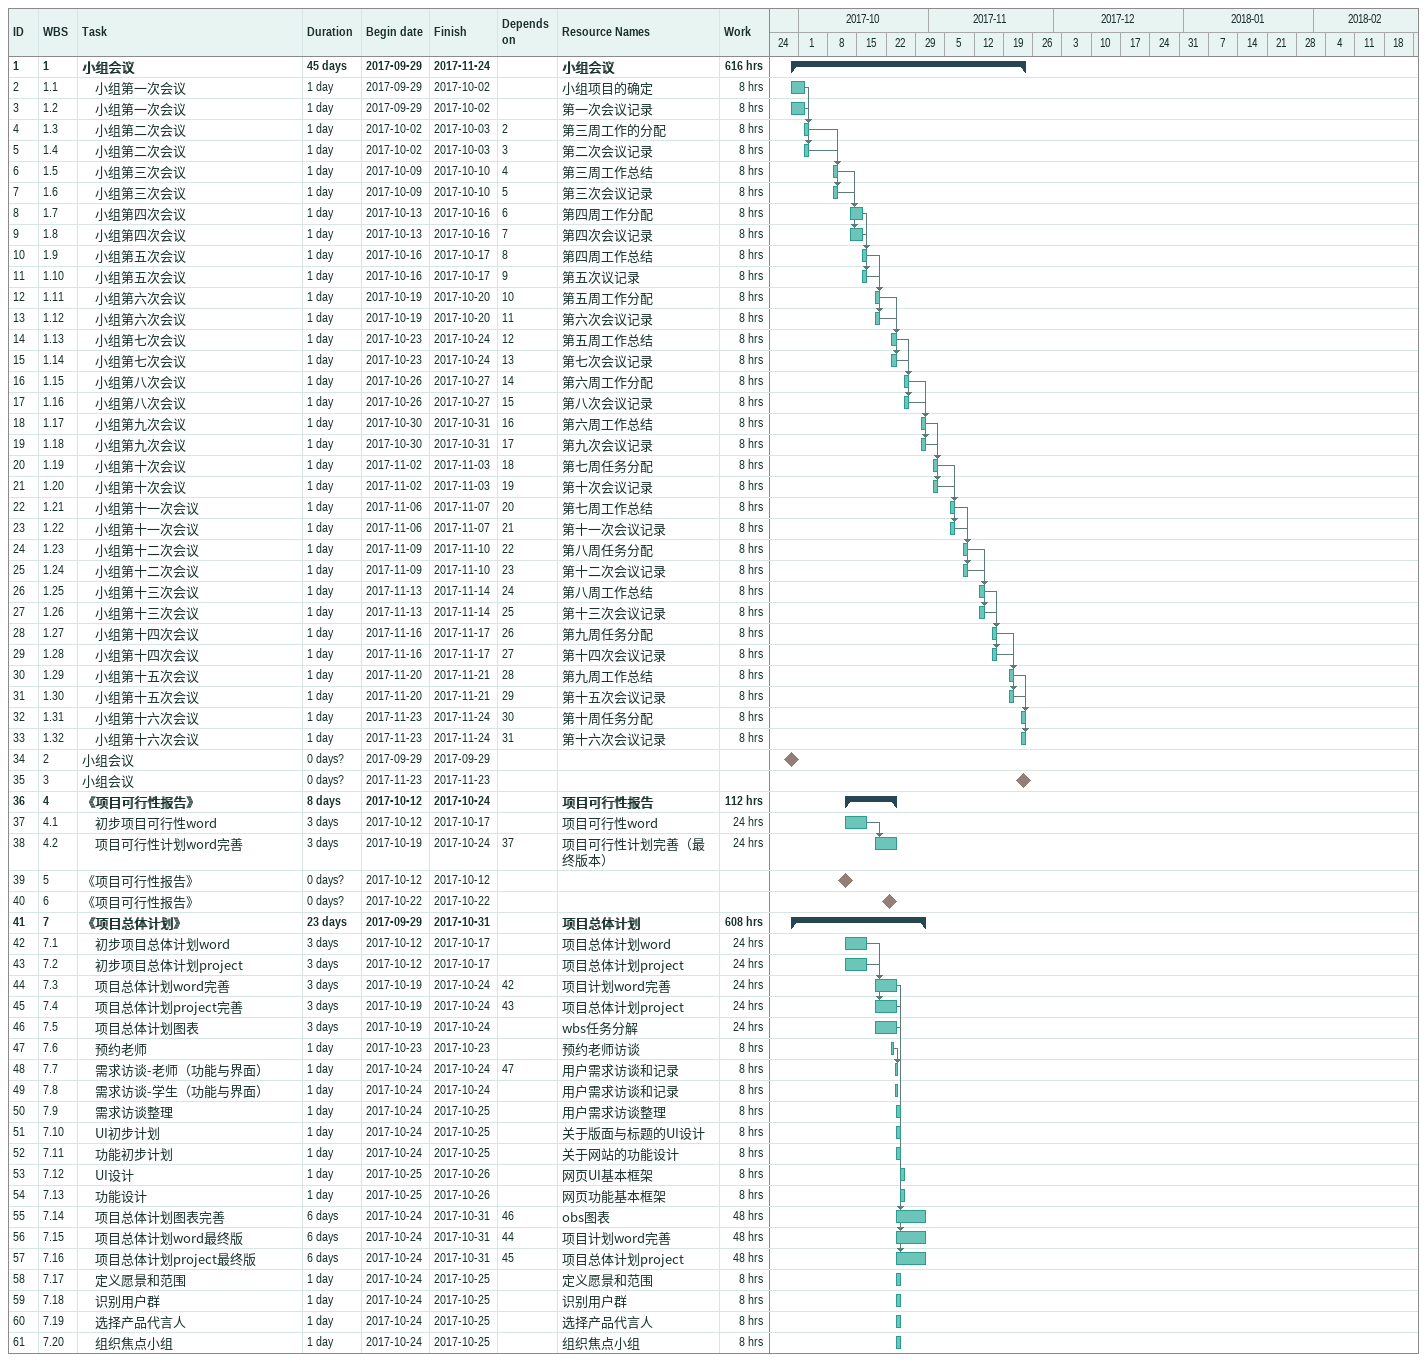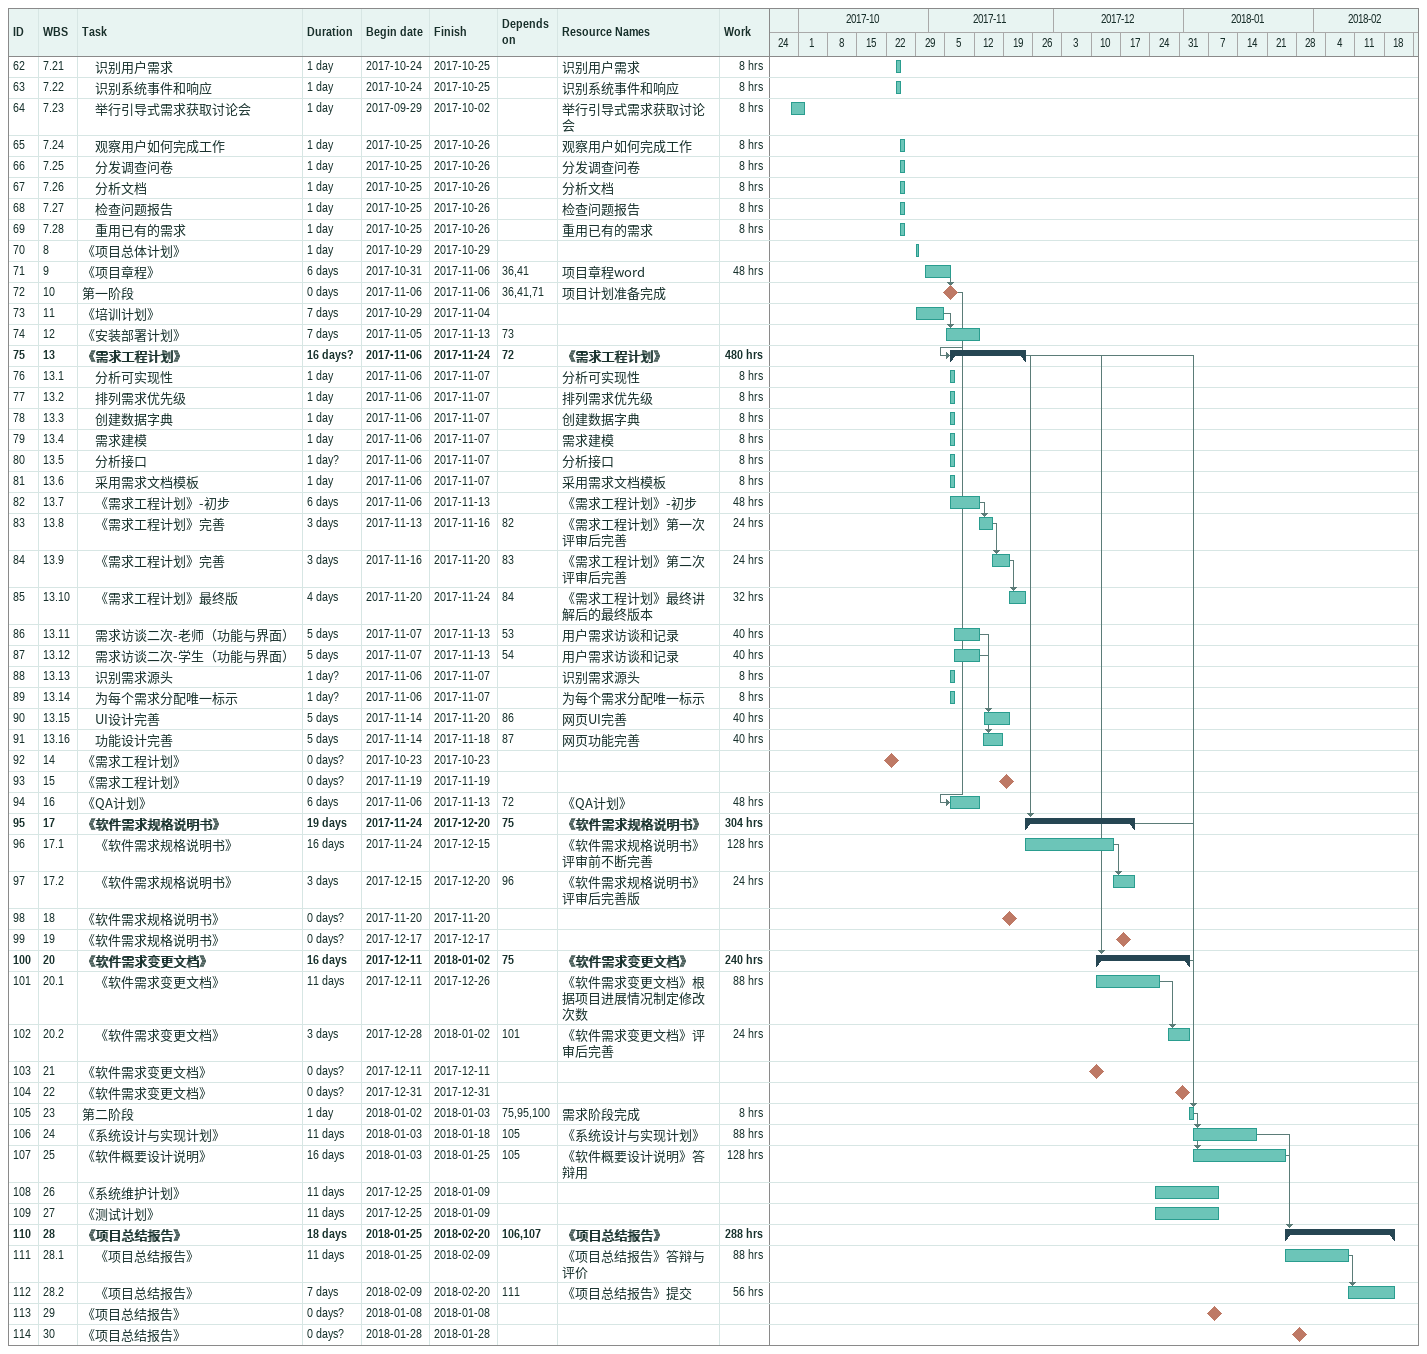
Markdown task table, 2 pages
| ID | WBS | Task | Duration | Start | Finish | Predecessors | Resources | Work (h) |
|---|---|---|---|---|---|---|---|---|
| 1 | 1 | **小组会议** | 45d | 2017-09-29 | 2017-11-24 |  | 小组会议 | 616 |
| 2 | 1.1 | 小组第一次会议 | 1d | 2017-09-29 | 2017-10-02 |  | 小组项目的确定 | 8 |
| 3 | 1.2 | 小组第一次会议 | 1d | 2017-09-29 | 2017-10-02 |  | 第一次会议记录 | 8 |
| 4 | 1.3 | 小组第二次会议 | 1d | 2017-10-02 | 2017-10-03 | 2 | 第三周工作的分配 | 8 |
| 5 | 1.4 | 小组第二次会议 | 1d | 2017-10-02 | 2017-10-03 | 3 | 第二次会议记录 | 8 |
| 6 | 1.5 | 小组第三次会议 | 1d | 2017-10-09 | 2017-10-10 | 4 | 第三周工作总结 | 8 |
| 7 | 1.6 | 小组第三次会议 | 1d | 2017-10-09 | 2017-10-10 | 5 | 第三次会议记录 | 8 |
| 8 | 1.7 | 小组第四次会议 | 1d | 2017-10-13 | 2017-10-16 | 6 | 第四周工作分配 | 8 |
| 9 | 1.8 | 小组第四次会议 | 1d | 2017-10-13 | 2017-10-16 | 7 | 第四次会议记录 | 8 |
| 10 | 1.9 | 小组第五次会议 | 1d | 2017-10-16 | 2017-10-17 | 8 | 第四周工作总结 | 8 |
| 11 | 1.10 | 小组第五次会议 | 1d | 2017-10-16 | 2017-10-17 | 9 | 第五次议记录 | 8 |
| 12 | 1.11 | 小组第六次会议 | 1d | 2017-10-19 | 2017-10-20 | 10 | 第五周工作分配 | 8 |
| 13 | 1.12 | 小组第六次会议 | 1d | 2017-10-19 | 2017-10-20 | 11 | 第六次会议记录 | 8 |
| 14 | 1.13 | 小组第七次会议 | 1d | 2017-10-23 | 2017-10-24 | 12 | 第五周工作总结 | 8 |
| 15 | 1.14 | 小组第七次会议 | 1d | 2017-10-23 | 2017-10-24 | 13 | 第七次会议记录 | 8 |
| 16 | 1.15 | 小组第八次会议 | 1d | 2017-10-26 | 2017-10-27 | 14 | 第六周工作分配 | 8 |
| 17 | 1.16 | 小组第八次会议 | 1d | 2017-10-26 | 2017-10-27 | 15 | 第八次会议记录 | 8 |
| 18 | 1.17 | 小组第九次会议 | 1d | 2017-10-30 | 2017-10-31 | 16 | 第六周工作总结 | 8 |
| 19 | 1.18 | 小组第九次会议 | 1d | 2017-10-30 | 2017-10-31 | 17 | 第九次会议记录 | 8 |
| 20 | 1.19 | 小组第十次会议 | 1d | 2017-11-02 | 2017-11-03 | 18 | 第七周任务分配 | 8 |
| 21 | 1.20 | 小组第十次会议 | 1d | 2017-11-02 | 2017-11-03 | 19 | 第十次会议记录 | 8 |
| 22 | 1.21 | 小组第十一次会议 | 1d | 2017-11-06 | 2017-11-07 | 20 | 第七周工作总结 | 8 |
| 23 | 1.22 | 小组第十一次会议 | 1d | 2017-11-06 | 2017-11-07 | 21 | 第十一次会议记录 | 8 |
| 24 | 1.23 | 小组第十二次会议 | 1d | 2017-11-09 | 2017-11-10 | 22 | 第八周任务分配 | 8 |
| 25 | 1.24 | 小组第十二次会议 | 1d | 2017-11-09 | 2017-11-10 | 23 | 第十二次会议记录 | 8 |
| 26 | 1.25 | 小组第十三次会议 | 1d | 2017-11-13 | 2017-11-14 | 24 | 第八周工作总结 | 8 |
| 27 | 1.26 | 小组第十三次会议 | 1d | 2017-11-13 | 2017-11-14 | 25 | 第十三次会议记录 | 8 |
| 28 | 1.27 | 小组第十四次会议 | 1d | 2017-11-16 | 2017-11-17 | 26 | 第九周任务分配 | 8 |
| 29 | 1.28 | 小组第十四次会议 | 1d | 2017-11-16 | 2017-11-17 | 27 | 第十四次会议记录 | 8 |
| 30 | 1.29 | 小组第十五次会议 | 1d | 2017-11-20 | 2017-11-21 | 28 | 第九周工作总结 | 8 |
| 31 | 1.30 | 小组第十五次会议 | 1d | 2017-11-20 | 2017-11-21 | 29 | 第十五次会议记录 | 8 |
| 32 | 1.31 | 小组第十六次会议 | 1d | 2017-11-23 | 2017-11-24 | 30 | 第十周任务分配 | 8 |
| 33 | 1.32 | 小组第十六次会议 | 1d | 2017-11-23 | 2017-11-24 | 31 | 第十六次会议记录 | 8 |
| 34 | 2 | 小组会议 | 0d? | 2017-09-29 | 2017-09-29 |  |  |  |
| 35 | 3 | 小组会议 | 0d? | 2017-11-23 | 2017-11-23 |  |  |  |
| 36 | 4 | **《项目可行性报告》** | 8d | 2017-10-12 | 2017-10-24 |  | 项目可行性报告 | 112 |
| 37 | 4.1 | 初步项目可行性word | 3d | 2017-10-12 | 2017-10-17 |  | 项目可行性word | 24 |
| 38 | 4.2 | 项目可行性计划word完善 | 3d | 2017-10-19 | 2017-10-24 | 37 | 项目可行性计划完善（最终版本） | 24 |
| 39 | 5 | 《项目可行性报告》 | 0d? | 2017-10-12 | 2017-10-12 |  |  |  |
| 40 | 6 | 《项目可行性报告》 | 0d? | 2017-10-22 | 2017-10-22 |  |  |  |
| 41 | 7 | **《项目总体计划》** | 23d | 2017-09-29 | 2017-10-31 |  | 项目总体计划 | 608 |
| 42 | 7.1 | 初步项目总体计划word | 3d | 2017-10-12 | 2017-10-17 |  | 项目总体计划word | 24 |
| 43 | 7.2 | 初步项目总体计划project | 3d | 2017-10-12 | 2017-10-17 |  | 项目总体计划project | 24 |
| 44 | 7.3 | 项目总体计划word完善 | 3d | 2017-10-19 | 2017-10-24 | 42 | 项目计划word完善 | 24 |
| 45 | 7.4 | 项目总体计划project完善 | 3d | 2017-10-19 | 2017-10-24 | 43 | 项目总体计划project | 24 |
| 46 | 7.5 | 项目总体计划图表 | 3d | 2017-10-19 | 2017-10-24 |  | wbs任务分解 | 24 |
| 47 | 7.6 | 预约老师 | 1d | 2017-10-23 | 2017-10-23 |  | 预约老师访谈 | 8 |
| 48 | 7.7 | 需求访谈-老师（功能与界面） | 1d | 2017-10-24 | 2017-10-24 | 47 | 用户需求访谈和记录 | 8 |
| 49 | 7.8 | 需求访谈-学生（功能与界面） | 1d | 2017-10-24 | 2017-10-24 |  | 用户需求访谈和记录 | 8 |
| 50 | 7.9 | 需求访谈整理 | 1d | 2017-10-24 | 2017-10-25 |  | 用户需求访谈整理 | 8 |
| 51 | 7.10 | UI初步计划 | 1d | 2017-10-24 | 2017-10-25 |  | 关于版面与标题的UI设计 | 8 |
| 52 | 7.11 | 功能初步计划 | 1d | 2017-10-24 | 2017-10-25 |  | 关于网站的功能设计 | 8 |
| 53 | 7.12 | UI设计 | 1d | 2017-10-25 | 2017-10-26 |  | 网页UI基本框架 | 8 |
| 54 | 7.13 | 功能设计 | 1d | 2017-10-25 | 2017-10-26 |  | 网页功能基本框架 | 8 |
| 55 | 7.14 | 项目总体计划图表完善 | 6d | 2017-10-24 | 2017-10-31 | 46 | obs图表 | 48 |
| 56 | 7.15 | 项目总体计划word最终版 | 6d | 2017-10-24 | 2017-10-31 | 44 | 项目计划word完善 | 48 |
| 57 | 7.16 | 项目总体计划project最终版 | 6d | 2017-10-24 | 2017-10-31 | 45 | 项目总体计划project | 48 |
| 58 | 7.17 | 定义愿景和范围 | 1d | 2017-10-24 | 2017-10-25 |  | 定义愿景和范围 | 8 |
| 59 | 7.18 | 识别用户群 | 1d | 2017-10-24 | 2017-10-25 |  | 识别用户群 | 8 |
| 60 | 7.19 | 选择产品代言人 | 1d | 2017-10-24 | 2017-10-25 |  | 选择产品代言人 | 8 |
| 61 | 7.20 | 组织焦点小组 | 1d | 2017-10-24 | 2017-10-25 |  | 组织焦点小组 | 8 |
| 62 | 7.21 | 识别用户需求 | 1d | 2017-10-24 | 2017-10-25 |  | 识别用户需求 | 8 |
| 63 | 7.22 | 识别系统事件和响应 | 1d | 2017-10-24 | 2017-10-25 |  | 识别系统事件和响应 | 8 |
| 64 | 7.23 | 举行引导式需求获取讨论会 | 1d | 2017-09-29 | 2017-10-02 |  | 举行引导式需求获取讨论会 | 8 |
| 65 | 7.24 | 观察用户如何完成工作 | 1d | 2017-10-25 | 2017-10-26 |  | 观察用户如何完成工作 | 8 |
| 66 | 7.25 | 分发调查问卷 | 1d | 2017-10-25 | 2017-10-26 |  | 分发调查问卷 | 8 |
| 67 | 7.26 | 分析文档 | 1d | 2017-10-25 | 2017-10-26 |  | 分析文档 | 8 |
| 68 | 7.27 | 检查问题报告 | 1d | 2017-10-25 | 2017-10-26 |  | 检查问题报告 | 8 |
| 69 | 7.28 | 重用已有的需求 | 1d | 2017-10-25 | 2017-10-26 |  | 重用已有的需求 | 8 |
| 70 | 8 | 《项目总体计划》 | 1d | 2017-10-29 | 2017-10-29 |  |  |  |
| 71 | 9 | 《项目章程》 | 6d | 2017-10-31 | 2017-11-06 | 36, 41 | 项目章程word | 48 |
| 72 | 10 | 第一阶段 | 0d | 2017-11-06 | 2017-11-06 | 36, 41, 71 | 项目计划准备完成 |  |
| 73 | 11 | 《培训计划》 | 7d | 2017-10-29 | 2017-11-04 |  |  |  |
| 74 | 12 | 《安装部署计划》 | 7d | 2017-11-05 | 2017-11-13 | 73 |  |  |
| 75 | 13 | **《需求工程计划》** | 16d? | 2017-11-06 | 2017-11-24 | 72 | 《需求工程计划》 | 480 |
| 76 | 13.1 | 分析可实现性 | 1d | 2017-11-06 | 2017-11-07 |  | 分析可实现性 | 8 |
| 77 | 13.2 | 排列需求优先级 | 1d | 2017-11-06 | 2017-11-07 |  | 排列需求优先级 | 8 |
| 78 | 13.3 | 创建数据字典 | 1d | 2017-11-06 | 2017-11-07 |  | 创建数据字典 | 8 |
| 79 | 13.4 | 需求建模 | 1d | 2017-11-06 | 2017-11-07 |  | 需求建模 | 8 |
| 80 | 13.5 | 分析接口 | 1d? | 2017-11-06 | 2017-11-07 |  | 分析接口 | 8 |
| 81 | 13.6 | 采用需求文档模板 | 1d | 2017-11-06 | 2017-11-07 |  | 采用需求文档模板 | 8 |
| 82 | 13.7 | 《需求工程计划》-初步 | 6d | 2017-11-06 | 2017-11-13 |  | 《需求工程计划》-初步 | 48 |
| 83 | 13.8 | 《需求工程计划》完善 | 3d | 2017-11-13 | 2017-11-16 | 82 | 《需求工程计划》第一次评审后完善 | 24 |
| 84 | 13.9 | 《需求工程计划》完善 | 3d | 2017-11-16 | 2017-11-20 | 83 | 《需求工程计划》第二次评审后完善 | 24 |
| 85 | 13.10 | 《需求工程计划》最终版 | 4d | 2017-11-20 | 2017-11-24 | 84 | 《需求工程计划》最终讲解后的最终版本 | 32 |
| 86 | 13.11 | 需求访谈二次-老师（功能与界面） | 5d | 2017-11-07 | 2017-11-13 | 53 | 用户需求访谈和记录 | 40 |
| 87 | 13.12 | 需求访谈二次-学生（功能与界面） | 5d | 2017-11-07 | 2017-11-13 | 54 | 用户需求访谈和记录 | 40 |
| 88 | 13.13 | 识别需求源头 | 1d? | 2017-11-06 | 2017-11-07 |  | 识别需求源头 | 8 |
| 89 | 13.14 | 为每个需求分配唯一标示 | 1d? | 2017-11-06 | 2017-11-07 |  | 为每个需求分配唯一标示 | 8 |
| 90 | 13.15 | UI设计完善 | 5d | 2017-11-14 | 2017-11-20 | 86 | 网页UI完善 | 40 |
| 91 | 13.16 | 功能设计完善 | 5d | 2017-11-14 | 2017-11-18 | 87 | 网页功能完善 | 40 |
| 92 | 14 | 《需求工程计划》 | 0d? | 2017-10-23 | 2017-10-23 |  |  |  |
| 93 | 15 | 《需求工程计划》 | 0d? | 2017-11-19 | 2017-11-19 |  |  |  |
| 94 | 16 | 《QA计划》 | 6d | 2017-11-06 | 2017-11-13 | 72 | 《QA计划》 | 48 |
| 95 | 17 | **《软件需求规格说明书》** | 19d | 2017-11-24 | 2017-12-20 | 75 | 《软件需求规格说明书》 | 304 |
| 96 | 17.1 | 《软件需求规格说明书》 | 16d | 2017-11-24 | 2017-12-15 |  | 《软件需求规格说明书》评审前不断完善 | 128 |
| 97 | 17.2 | 《软件需求规格说明书》 | 3d | 2017-12-15 | 2017-12-20 | 96 | 《软件需求规格说明书》评审后完善版 | 24 |
| 98 | 18 | 《软件需求规格说明书》 | 0d? | 2017-11-20 | 2017-11-20 |  |  |  |
| 99 | 19 | 《软件需求规格说明书》 | 0d? | 2017-12-17 | 2017-12-17 |  |  |  |
| 100 | 20 | **《软件需求变更文档》** | 16d | 2017-12-11 | 2018-01-02 | 75 | 《软件需求变更文档》 | 240 |
| 101 | 20.1 | 《软件需求变更文档》 | 11d | 2017-12-11 | 2017-12-26 |  | 《软件需求变更文档》根据项目进展情况制定修改次数 | 88 |
| 102 | 20.2 | 《软件需求变更文档》 | 3d | 2017-12-28 | 2018-01-02 | 101 | 《软件需求变更文档》评审后完善 | 24 |
| 103 | 21 | 《软件需求变更文档》 | 0d? | 2017-12-11 | 2017-12-11 |  |  |  |
| 104 | 22 | 《软件需求变更文档》 | 0d? | 2017-12-31 | 2017-12-31 |  |  |  |
| 105 | 23 | 第二阶段 | 1d | 2018-01-02 | 2018-01-03 | 75, 95, 100 | 需求阶段完成 | 8 |
| 106 | 24 | 《系统设计与实现计划》 | 11d | 2018-01-03 | 2018-01-18 | 105 | 《系统设计与实现计划》 | 88 |
| 107 | 25 | 《软件概要设计说明》 | 16d | 2018-01-03 | 2018-01-25 | 105 | 《软件概要设计说明》答辩用 | 128 |
| 108 | 26 | 《系统维护计划》 | 11d | 2017-12-25 | 2018-01-09 |  |  |  |
| 109 | 27 | 《测试计划》 | 11d | 2017-12-25 | 2018-01-09 |  |  |  |
| 110 | 28 | **《项目总结报告》** | 18d | 2018-01-25 | 2018-02-20 | 106, 107 | 《项目总结报告》 | 288 |
| 111 | 28.1 | 《项目总结报告》 | 11d | 2018-01-25 | 2018-02-09 |  | 《项目总结报告》答辩与评价 | 88 |
| 112 | 28.2 | 《项目总结报告》 | 7d | 2018-02-09 | 2018-02-20 | 111 | 《项目总结报告》提交 | 56 |
| 113 | 29 | 《项目总结报告》 | 0d? | 2018-01-08 | 2018-01-08 |  |  |  |
| 114 | 30 | 《项目总结报告》 | 0d? | 2018-01-28 | 2018-01-28 |  |  |  |
